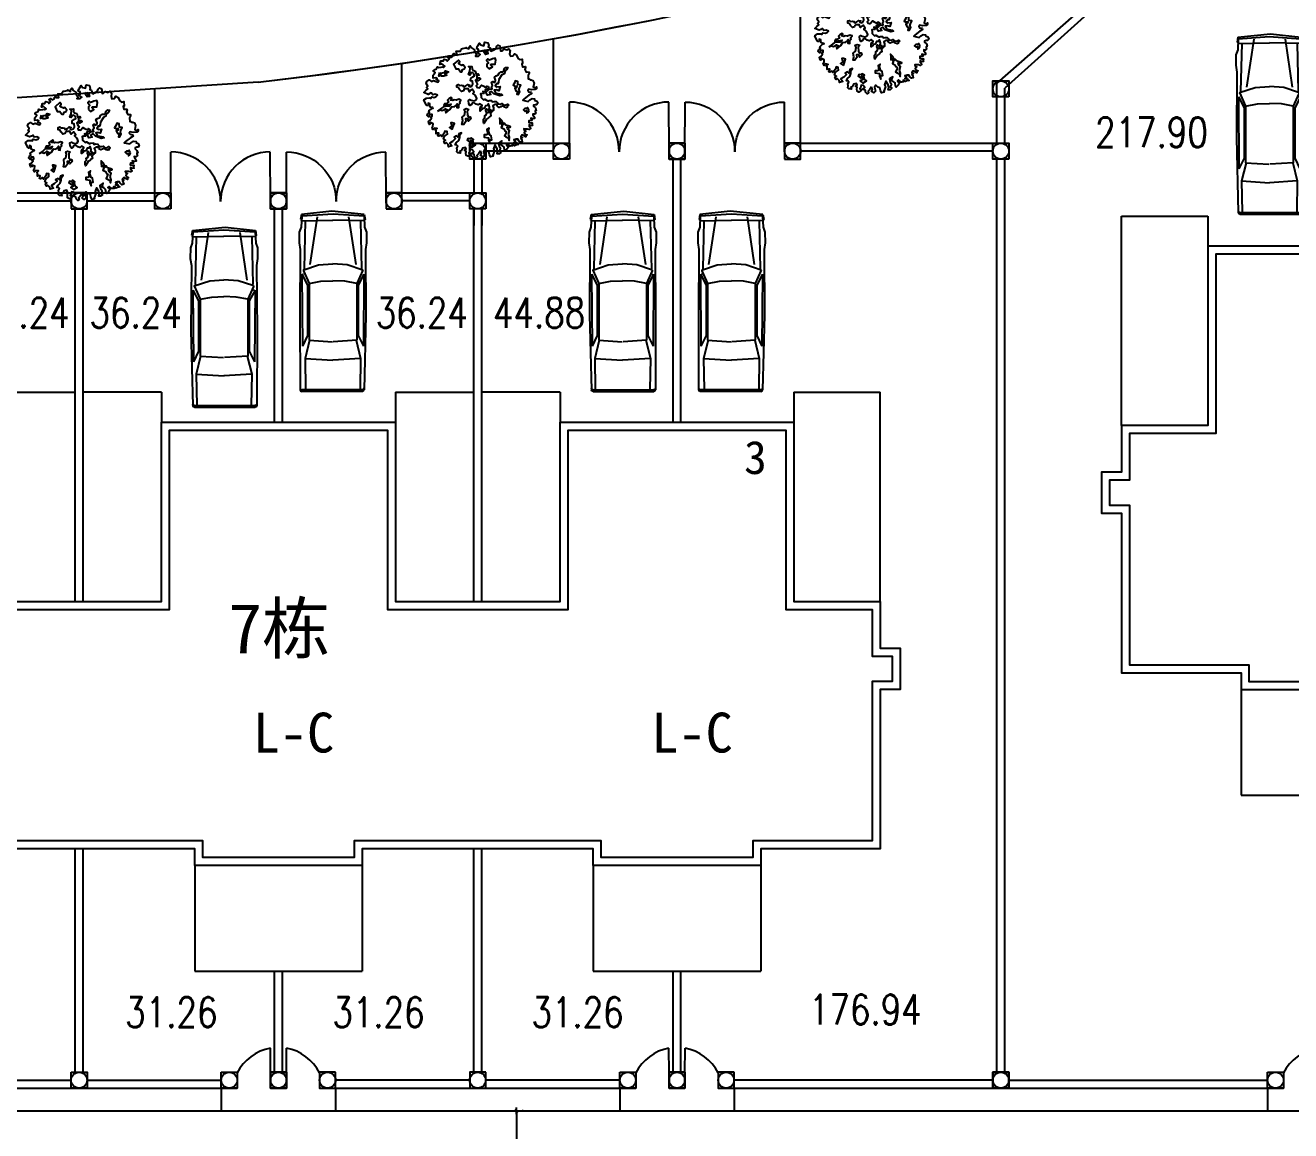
# Model space of a CAD drawing. Extents: x 1035948 to 1665131, y -158296 to 142149.
# Drawn here: x 1385307 to 1431022, y -60034 to -20117 of the extents above; entities that cross this region are included whole.
import ezdxf
from ezdxf.enums import TextEntityAlignment as Align

# ---------------------------------------------------------------- set-up
doc = ezdxf.new("R2010")
doc.units = 0
doc.header["$LTSCALE"] = 200
doc.header["$MEASUREMENT"] = 0
doc.linetypes.add('ACAD_ISO04W100', pattern=[30.5, 24, -3, 0.5, -3])
doc.layers.get('0').update_dxf_attribs({"linetype": 'CONTINUOUS'})
doc.layers.get('DEFPOINTS').update_dxf_attribs({"linetype": 'CONTINUOUS'})
for name, color, linetype in [('CH1', 7, 'CONTINUOUS'), ('DL', 21, 'CONTINUOUS'), ('LH', 62, 'CONTINUOUS'), ('LMLK', 123, 'CONTINUOUS'), ('WINDOW', 2, 'CONTINUOUS'), ('WLL1', 7, 'CONTINUOUS'), ('ZXX', 6, 'ACAD_ISO04W100'), ('合欢', 7, 'CONTINUOUS'), ('院子', 140, 'CONTINUOUS')]:
    doc.layers.add(name, color=color, linetype=linetype)
doc.styles.add('DIM', font='txt')
doc.styles.add('DIM_FONT', font='SIMPLEX.shx', dxfattribs={"width": 0.8})
doc.styles.add('H1', font='SimSun.ttf')
doc.dimstyles.new('DIMN80', dxfattribs={"dimscale": 0.8, "dimtxt": 300, "dimasz": 1, "dimexe": 250, "dimexo": 300, "dimgap": 150, "dimtad": 1, "dimdec": 0, "dimzin": 0, "dimdsep": 46, "dimtxsty": 'DIM_FONT', "dimblk": '_DIMX', "dimcen": 0.09, "dimclrt": 7, "dimadec": 0, "dimazin": 0, "dimtfac": 1, "dimtdec": 0, "dimtix": 1, "dimtmove": 2, "dimatfit": 3, "dimldrblk": '_DIMX', "dimfxl": 0, "dimtolj": 1, "dimtzin": 0, "dimarcsym": 0})

# ---------------------------------------------------------------- blocks, each defined once
blk = doc.blocks.new('ZW04')
at = {"layer": '合欢', "color": 3, "linetype": 'ByBlock', "elevation": 4620}
for points in [[(-149, -2071), (-241, -2195), (-299, -2255), (-275, -2313), (-333, -2364), (-399, -2296), (-409, -2221), (-508, -2170), (-433, -2102), (-501, -2020), (-583, -1996), (-627, -2170), (-627, -2129), (-566, -2212), (-675, -2287), (-751, -2255), (-760, -2163), (-751, -2088), (-811, -2044), (-751, -2003), (-794, -1935), (-901, -1962), (-952, -2071), (-1020, -2095), (-986, -2163), (-1085, -2153), (-1129, -2112), (-1112, -2027), (-1129, -1952), (-1085, -1870), (-1129, -1828), (-1194, -1819), (-1146, -1727), (-1054, -1644), (-1010, -1518), (-1003, -1409), (-935, -1317), (-1044, -1358), (-1078, -1501), (-1146, -1450), (-1245, -1501), (-1187, -1559), (-1304, -1676), (-1420, -1744), (-1338, -1853), (-1471, -1894), (-1488, -1811), (-1573, -1727), (-1621, -1768), (-1665, -1676), (-1604, -1627), (-1689, -1576), (-1638, -1460), (-1522, -1375), (-1529, -1266), (-1621, -1249), (-1648, -1341), (-1748, -1477), (-1798, -1416), (-1874, -1467), (-1915, -1450), (-1881, -1341), (-1932, -1334), (-1990, -1358), (-1990, -1300), (-1990, -1232), (-2024, -1200), (-1949, -1142), (-2058, -1125), (-2116, -1183), (-2157, -1091), (-2116, -1057), (-2107, -948), (-2225, -897), (-2216, -958), (-2276, -973), (-2308, -849), (-2250, -815), (-2174, -723), (-2225, -682), (-2150, -638), (-2157, -572), (-2259, -572), (-2301, -665), (-2352, -614), (-2342, -539), (-2267, -488), (-2291, -412), (-2216, -354), (-2140, -262), (-2124, -313), (-2250, -245), (-2250, -129), (-2318, -95), (-2301, -153), (-2359, -194), (-2393, -170), (-2492, 39), (-2383, 114), (-2267, 123), (-2216, 97), (-2167, 165), (-2065, 140), (-1983, 172), (-1932, 233), (-2024, 274), (-2124, 250), (-2191, 332), (-2242, 298), (-2318, 264), (-2492, 342), (-2410, 424), (-2335, 492), (-2383, 550), (-2335, 608), (-2400, 708), (-2376, 793), (-2276, 861), (-2184, 793), (-2092, 834), (-1990, 793), (-1915, 768), (-1874, 817), (-1990, 875), (-1939, 926), (-2000, 953), (-2107, 936), (-2107, 1052), (-2024, 1168), (-2107, 1236), (-2031, 1287), (-1966, 1319), (-1932, 1404), (-1881, 1379), (-1772, 1394), (-1714, 1404), (-1689, 1379), (-1631, 1428), (-1757, 1530), (-1832, 1496), (-1789, 1646), (-1689, 1646), (-1648, 1721), (-1556, 1697), (-1529, 1639), (-1454, 1714), (-1512, 1796), (-1512, 1806), (-1447, 1855), (-1389, 1789), (-1287, 1855), (-1296, 1906), (-1245, 1947), (-1221, 1898), (-1112, 1889), (-1153, 2049), (-1071, 2049), (-986, 2049), (-969, 2097), (-935, 2148), (-894, 2158), (-760, 2182), (-743, 2206), (-726, 2189), (-634, 2141), (-610, 2233), (-576, 2274), (-525, 2182), (-399, 2097), (-399, 2015), (-307, 1906), (-367, 1847), (-231, 1847), (-166, 1906), (-282, 1990), (-231, 2022), (-231, 2124), (-307, 2158), (-292, 2240), (-258, 2274), (-190, 2383), (-139, 2308), (-16, 2274), (18, 2417), (152, 2391), (186, 2281), (169, 2223), (244, 2189), (261, 2066), (319, 2049), (370, 2083), (487, 2158), (513, 2240), (571, 2291), (639, 2264), (664, 2189), (671, 2056), (739, 2066), (814, 2141), (930, 2097), (1015, 2148), (1066, 2073), (1049, 1930), (1081, 1838), (1183, 1855), (1248, 1940), (1333, 1889), (1391, 1763), (1483, 1704), (1568, 1721), (1585, 1537), (1551, 1530), (1576, 1404), (1627, 1404), (1692, 1411), (1709, 1387), (1709, 1379), (1678, 1287), (1736, 1185), (1767, 1195), (1852, 1185), (1852, 1135), (1811, 1052), (1818, 902), (1845, 902), (1903, 861), (1944, 868), (2012, 844), (2061, 734), (2020, 574), (2112, 533), (2163, 574), (2163, 499), (2104, 465), (1952, 448), (1835, 475), (1794, 424), (1828, 373), (1944, 356), (1952, 291), (1845, 233), (1644, 80), (1593, 22), (1818, -27), (1886, 39), (1978, 89), (2078, 80), (2071, 31)], [(2071, 31), (2170, -10), (2211, -95), (2163, -163), (2104, -163), (2037, -180), (2037, -221), (2112, -296), (2146, -395), (2104, -412), (2104, -454), (2136, -505), (2071, -555), (2003, -546), (2012, -580), (2071, -672), (2078, -730), (2003, -747), (1920, -723), (1969, -815), (1845, -822), (1835, -890), (1920, -907), (1986, -907), (1978, -999), (1995, -1023), (1920, -1040), (1852, -999), (1852, -1065), (1920, -1133), (1852, -1183), (1784, -1167), (1719, -1167), (1634, -1157), (1651, -1217), (1719, -1249), (1651, -1310), (1709, -1385), (1767, -1409), (1719, -1433), (1719, -1491), (1644, -1450), (1568, -1409), (1508, -1484), (1576, -1518), (1517, -1542), (1551, -1618), (1568, -1693), (1493, -1710), (1425, -1651), (1391, -1584), (1316, -1584), (1224, -1618), (1292, -1651), (1224, -1719), (1326, -1719), (1350, -1785), (1401, -1802), (1309, -1828), (1248, -1853), (1200, -1802), (1149, -1795), (1173, -1860), (1091, -1870), (1040, -1870), (1006, -1819), (964, -1778), (913, -1819), (964, -1870), (998, -1921), (940, -2003), (865, -2078), (838, -2044), (821, -1911), (746, -1843), (671, -1795), (722, -1651), (588, -1744), (613, -1870), (671, -1962), (622, -2071), (688, -2129), (613, -2187), (537, -2187), (554, -2088), (537, -1986), (438, -1836), (387, -1986), (421, -2071), (353, -2246), (363, -2287), (261, -2313), (212, -2221), (195, -2112), (103, -2078), (18, -2003), (-33, -2088), (11, -2246), (-64, -2313), (-149, -2262), (-108, -2180), (-149, -2071)]]:
    blk.add_lwpolyline(points, dxfattribs=at)
at = {"layer": '合欢', "color": 6, "linetype": 'ByBlock', "elevation": 4620}
for points in [[(28, 2107), (94, 1990), (129, 2031), (153, 1939), (53, 1914), (-31, 2031)], [(-813, 1314), (-785, 1370), (-869, 1482), (-925, 1454), (-1037, 1509), (-1066, 1538), (-1009, 1622), (-1066, 1679), (-1263, 1509), (-1179, 1314), (-1066, 1314), (-982, 1201), (-925, 1201), (-898, 1286)], [(114, 1398), (199, 1314), (339, 1398), (255, 1482), (283, 1509), (452, 1509), (479, 1679), (452, 1763), (339, 1735), (283, 1706), (199, 1679), (142, 1735), (87, 1679), (171, 1567), (114, 1509)], [(-1831, 1161), (-1773, 1111), (-1723, 1152), (-1639, 1161), (-1597, 1236), (-1479, 1202), (-1563, 1135), (-1630, 1094), (-1546, 1051), (-1673, 1010), (-1764, 1010), (-1798, 1077), (-1874, 1018)], [(1434, 441), (1451, 532), (1510, 649), (1393, 666), (1384, 800), (1283, 826), (1259, 750), (1192, 642), (1250, 608), (1343, 616), (1335, 541), (1259, 515), (1309, 416), (1376, 381), (1350, 273), (1410, 265), (1469, 374)], [(-1924, -422), (-1814, -371), (-1731, -405), (-1647, -364), (-1606, -330), (-1513, -379), (-1606, -431), (-1589, -498), (-1513, -446), (-1421, -364), (-1338, -230), (-1237, -245), (-1187, -204), (-1120, -120), (-1128, -271), (-1053, -280), (-1044, -154), (-994, -103), (-1019, -53), (-960, 31), (-1044, 64), (-1144, 22), (-1245, 39), (-1295, 14), (-1396, 31), (-1338, 89), (-1362, 139), (-1446, 89), (-1522, 22), (-1479, -62), (-1572, -120), (-1639, -120), (-1664, -187), (-1513, -170), (-1371, -137), (-1446, -230), (-1546, -221), (-1689, -245), (-1764, -304)], [(-642, -355), (-701, -431), (-692, -597), (-617, -699), (-584, -664), (-558, -748), (-651, -840), (-684, -740), (-768, -748), (-759, -857), (-843, -974), (-919, -974), (-885, -832), (-910, -673), (-818, -597), (-793, -446), (-826, -355), (-751, -321)], [(1853, -397), (1786, -280), (1745, -321), (1678, -321), (1627, -371), (1694, -438), (1745, -405), (1761, -513), (1803, -489)], [(-1318, -1187), (-1290, -1102), (-1234, -933), (-1318, -906), (-1375, -906), (-1347, -991), (-1347, -1046), (-1431, -1102)], [(1008, -1375), (1049, -1226), (965, -1159), (941, -1083), (1000, -1116), (1091, -1075), (1032, -1049), (898, -1008), (823, -924), (814, -982), (732, -815), (630, -723), (639, -824), (648, -958), (689, -915), (740, -1033), (706, -1107), (814, -1159), (857, -1241), (907, -1267), (890, -1351), (840, -1451), (898, -1485), (991, -1535), (1024, -1636), (1049, -1502)], [(-441, -1753), (-467, -1660), (-517, -1627), (-450, -1593), (-534, -1526), (-575, -1576), (-660, -1561), (-701, -1627), (-593, -1712), (-575, -1645), (-500, -1770), (-617, -1828), (-508, -1912), (-357, -1820)], [(226, -1608), (310, -1608), (283, -1440), (226, -1411), (171, -1243), (199, -1130), (114, -1187), (142, -1383), (87, -1411), (2, -1411), (2, -1495), (171, -1524), (171, -1637), (226, -1749)]]:
    blk.add_lwpolyline(points, close=True, dxfattribs=at)
at = {"layer": '合欢', "color": 3, "linetype": 'ByBlock', "elevation": 4620}
blk.add_lwpolyline([(-131, 206), (-131, 131), (-31, 39), (28, 64), (94, 22), (170, -20), (211, 5), (304, 14), (345, -45), (412, -28), (496, -36), (546, -87), (563, -129), (656, -137), (732, -112), (807, -187), (898, -170), (957, -137), (1000, -170), (991, -196), (941, -237), (965, -263), (907, -288), (840, -263), (747, -213), (689, -245), (622, -271), (539, -221), (522, -154), (447, -154), (354, -213), (388, -297), (388, -405), (345, -397), (313, -455), (254, -530), (278, -623), (220, -656), (179, -706), (94, -757), (-14, -932), (-31, -874), (-31, -757), (28, -690), (19, -614), (77, -580), (112, -513), (70, -405), (86, -330), (129, -379), (187, -431), (153, -463), (196, -481), (278, -379), (204, -355), (220, -254), (179, -129), (129, -196), (53, -204), (3, -312), (-89, -321), (-106, -364), (-173, -422), (-173, -312), (-139, -237), (-115, -263), (-81, -179), (-173, -120), (-249, -170), (-333, -146), (-416, -79), (-500, -103), (-526, -154), (-593, -196), (-642, -120), (-651, 14), (-593, 47), (-541, 22), (-424, -3), (-357, 22), (-307, 89), (-357, 215), (-392, 247), (-467, 307), (-416, 357), (-500, 474), (-550, 433), (-608, 374), (-660, 508), (-726, 491), (-809, 491), (-843, 457), (-860, 407), (-943, 381), (-1019, 465), (-1077, 550), (-1137, 558), (-1137, 649), (-1070, 675), (-1027, 634), (-943, 642), (-876, 625), (-869, 591), (-818, 575), (-759, 616), (-684, 675), (-601, 649), (-642, 599), (-593, 575), (-517, 599), (-467, 683), (-483, 809), (-567, 817), (-558, 926), (-467, 993), (-407, 1027), (-424, 1111), (-491, 1169), (-550, 1152), (-601, 1060), (-651, 1085), (-601, 1219), (-584, 1345), (-651, 1411), (-508, 1420), (-500, 1319), (-459, 1260), (-374, 1228), (-325, 1060), (-249, 1111), (-215, 1051), (-299, 1035), (-299, 943), (-215, 943), (-148, 901), (-258, 826), (-307, 901), (-366, 850), (-340, 776), (-273, 666), (-333, 616), (-307, 558), (-258, 550), (-215, 541), (-115, 649), (-48, 616), (86, 550), (103, 608), (161, 591), (196, 541), (112, 483), (36, 448), (86, 398), (153, 424), (220, 483), (330, 491), (295, 575), (345, 634), (304, 768), (354, 792), (421, 750), (455, 776), (472, 850), (421, 977), (488, 1027), (581, 1068), (613, 1144), (697, 1202), (773, 1202), (814, 1245), (840, 1327), (898, 1379), (974, 1370), (924, 1278), (848, 1202), (831, 1118), (732, 1068), (606, 876), (589, 768), (555, 701), (522, 716), (455, 616), (514, 575), (656, 591), (598, 416), (488, 448), (412, 433), (479, 314), (715, 273), (756, 232), (639, 198), (397, 290), (304, 390), (211, 340), (271, 256), (129, 232), (70, 349), (-57, 390), (-14, 299), (-98, 290), (-148, 282)], close=True, dxfattribs=at)
blk = doc.blocks.new('M_F31')
for p, q in [((17, 943), (-81, -40)), ((62, 933), (0, 0)), ((17, 943), (167, 969)), ((62, 933), (397, 951)), ((167, 969), (187, 944)), ((209, 942), (187, -4)), ((205, 831), (1645, 862)), ((397, 951), (544, 1005)), ((544, 1005), (863, 1010)), ((863, 1010), (1071, 978)), ((1071, 978), (3045, 992)), ((1685, 895), (1534, 426)), ((1685, 895), (2090, 713)), ((1813, 931), (2142, 758)), ((1813, 931), (3975, 914)), ((3045, 992), (5289, 933)), ((3656, 758), (3975, 914)), ((3800, 698), (4344, 832)), ((4344, 832), (4396, -6)), ((4344, 832), (5286, 817)), ((5291, 884), (5291, -942)), ((5338, 883), (5338, -942)), ((80, 469), (1520, 684)), ((1534, 426), (1501, -3)), ((2090, 713), (2023, 359)), ((2090, 713), (3799, 713)), ((2142, 758), (3656, 758)), ((3799, 713), (3842, 9)), ((0, 0), (62, -942)), ((2023, 359), (2010, -4)), ((-81, -40), (17, -952)), ((209, -951), (187, -5)), ((1534, -434), (1501, -5)), ((2023, -368), (2010, -5)), ((2090, -722), (2023, -368)), ((3799, -722), (3842, -18)), ((4344, -841), (4396, -3)), ((80, -478), (1520, -693)), ((1676, -877), (1534, -434)), ((1710, -892), (2090, -722)), ((2090, -722), (3799, -722)), ((3800, -707), (4344, -841)), ((17, -952), (167, -978)), ((62, -942), (397, -960)), ((167, -978), (187, -953)), ((205, -840), (1645, -871)), ((397, -960), (544, -1014)), ((544, -1014), (863, -1018)), ((863, -1018), (1071, -987)), ((1071, -987), (3045, -1000)), ((1813, -940), (2142, -767)), ((1813, -940), (3975, -923)), ((2142, -767), (3656, -767)), ((3045, -1000), (5288, -992)), ((3656, -767), (3975, -923)), ((4344, -841), (5286, -826))]:
    blk.add_line(p, q)
for centre, radius, start, end in [((1700, 861), 25, 65.7961, 162.2571), ((5241, 884), 50, 0, 88.5082), ((5288, 883), 50, 0, 88.5082), ((200, -4), 12.5, 178.7004, 181.2996), ((1514, -4), 12.5, 175.5855, 184.4145), ((2022, -4), 12.5, 177.991, 182.009), ((1700, -870), 25, 197.7429, 294.2039), ((1828, -904), 12.5, 116.9382, 269.53), ((5241, -942), 50, 270.2142, 0), ((5288, -942), 50, 270.2142, 360)]:
    blk.add_arc(centre, radius, start, end)
at = {"linetype": 'Continuous', "style": 'DIM', "flags": 9}
for tag in ['XSIZE', 'YSIZE']:
    blk.add_attdef(tag, (0, 0), '', height=0.5, dxfattribs=at)
blk = doc.blocks.new('M_A3PTU')
for p, q in [((-0.5, 0), (-0.499, -0.498)), ((0.5, 0), (0.499, -0.498))]:
    blk.add_line(p, q)
for centre, start, end in [((-0.498, -0.001), 269.885, 0.0763), ((0.498, -0.001), 179.9237, 270.115)]:
    blk.add_arc(centre, 0.498, start, end)
blk = doc.blocks.new('_DIMX')
blk.add_line((-150, 0), (150, 0))
at = {"const_width": 50}
blk.add_lwpolyline([(-70, -70), (70, 70)], dxfattribs=at)
blk = doc.blocks.new('*D545')
at = {"layer": 'DEFPOINTS', "color": 0}
for p in [(1403053, -59314), (1403053, -62194), (1403053, -62194)]:
    blk.add_point(p, dxfattribs=at)
at = {"layer": 'WLL1', "color": 0, "lineweight": -2}
for p, q in [((1403053, -59315), (1403053, -62193)), ((1403293, -59314), (1403253, -59314)), ((1402813, -62194), (1402853, -62194))]:
    blk.add_line(p, q, dxfattribs=at)
at = {"layer": 'WLL1', "color": 0, "lineweight": -2, "xscale": 0.8, "yscale": 0.8, "zscale": 0.8}
for p, rotation in [((1403053, -59314), 90), ((1403053, -62194), 270)]:
    blk.add_blockref('_DIMX', p, dxfattribs=dict(at, rotation=rotation))
at = {"layer": 'WLL1', "color": 7, "insert": (1402813, -60754), "char_height": 240, "attachment_point": 5, "rotation": 90, "style": 'DIM_FONT'}
blk.add_mtext('\\A1;2880', dxfattribs=at)

msp = doc.modelspace()

# ---------------------------------------------------------------- linework, layer by layer
at = {"layer": 'CH1'}
for p, q in [((1424906.90889, -27009.89817, -27056.10778), (1428026.90889, -27009.89817, -27056.10778)), ((1424906.90889, -34569.89817, -27056.10778), (1424906.90889, -27009.89817, -27056.10778)), ((1428026.90889, -27009.89817, -27056.10778), (1428026.90889, -28089.89817, -27056.10778)), ((1384274.90889, -33369.89817, -27056.10778), (1387106.90889, -33369.89817)), ((1390226.90889, -33369.89817, -27056.10778), (1387394.90889, -33369.89817)), ((1390226.90889, -33369.89817, -27056.10778), (1390226.90889, -34449.89817, -27056.10778)), ((1398674.90889, -33369.89817, -27056.10778), (1398674.90889, -34449.89817, -27056.10778)), ((1398674.90889, -33369.89817, -27056.10778), (1401506.90889, -33369.89817)), ((1404626.90889, -33369.89817, -27056.10778), (1401794.90889, -33369.89817)), ((1404626.90889, -33369.89817, -27056.10778), (1404626.90889, -34449.89817, -27056.10778)), ((1413074.90889, -33369.89817, -27056.10778), (1416194.90889, -33369.89817, -27056.10778)), ((1413074.90889, -33369.89817, -27056.10778), (1413074.90889, -34449.89817, -27056.10778)), ((1416194.90889, -40929.89817, -27056.10778), (1416194.90889, -33369.89817, -27056.10778)), ((1429226.90889, -44097.89817, -27056.10778), (1429226.90889, -47913.89817, -27056.10778)), ((1429226.90889, -47913.89817, -27056.10778), (1435274.90889, -47913.89817, -27056.10778)), ((1391426.90889, -50457.89817, -27056.10778), (1391426.90889, -54273.89817, -27056.10778)), ((1397474.90889, -50457.89817, -27056.10778), (1397474.90889, -54273.89817, -27056.10778)), ((1405826.90889, -50457.89817, -27056.10778), (1405826.90889, -54273.89817, -27056.10778)), ((1411874.90889, -50457.89817, -27056.10778), (1411874.90889, -54273.89817, -27056.10778)), ((1391426.90889, -54273.89817, -27056.10778), (1397474.90889, -54273.89817, -27056.10778)), ((1405826.90889, -54273.89817, -27056.10778), (1411874.90889, -54273.89817, -27056.10778))]:
    msp.add_line(p, q, dxfattribs=at)
at = {"layer": 'DL'}
for p, q in [((1413314.05602, -24369.89817), (1413314.05602, -18769.67493)), ((1404387.76176, -24369.89817), (1404387.76176, -20596.04695)), ((1398914.05602, -26169.89817), (1398914.05602, -21483.27413)), ((1393724.35072, -22164.10427), (1379252.24789, -23104.98279)), ((1389987.76176, -26169.89817), (1389987.76176, -22409.02699)), ((1392386.78261, -58497.89817), (1392386.78261, -59313.89817)), ((1396515.03518, -58497.89817), (1396515.03518, -59313.89817)), ((1406786.78261, -58497.89817), (1406786.78261, -59313.89817)), ((1410915.03518, -58497.89817), (1410915.03518, -59313.89817)), ((1430186.78261, -58497.89817), (1430186.78261, -59313.89817)), ((1376786.78261, -59313.89817), (1396515.03518, -59313.89817)), ((1396515.03518, -59313.89817), (1410915.03518, -59313.89817)), ((1410915.03518, -59313.89817), (1434315.03517, -59313.89817))]:
    msp.add_line(p, q, dxfattribs=at)
for centre, radius, start, end in [((1372953.78884, 155444.30437), 178828.58825, 276.7970701304, 291.142401329), ((1373143.71394, 154834.11846), 178190.72215, 276.6323383382, 290.799056807)]:
    msp.add_arc(centre, radius, start, end, dxfattribs=at)
at = {"layer": 'LH'}
for points in [[(1420838.90889, -22701.74767), (1420262.90889, -22701.74767), (1420262.90889, -22125.74767), (1420838.90889, -22125.74767)], [(1401938.90889, -24945.89817), (1401362.90889, -24945.89817), (1401362.90889, -24369.89817), (1401938.90889, -24369.89817)], [(1404963.76176, -24945.89817), (1404387.76176, -24945.89817), (1404387.76176, -24369.89817), (1404963.76176, -24369.89817)], [(1409138.90889, -24945.89817), (1408562.90889, -24945.89817), (1408562.90889, -24369.89817), (1409138.90889, -24369.89817)], [(1409138.90889, -24945.89817), (1408562.90889, -24945.89817), (1408562.90889, -24369.89817), (1409138.90889, -24369.89817)], [(1408562.90889, -24945.89817), (1409138.90889, -24945.89817), (1409138.90889, -24369.89817), (1408562.90889, -24369.89817)], [(1408562.90889, -24945.89817), (1409138.90889, -24945.89817), (1409138.90889, -24369.89817), (1408562.90889, -24369.89817)], [(1412738.05602, -24945.89817), (1413314.05602, -24945.89817), (1413314.05602, -24369.89817), (1412738.05602, -24369.89817)], [(1420838.90889, -24945.89817), (1420262.90889, -24945.89817), (1420262.90889, -24369.89817), (1420838.90889, -24369.89817)], [(1386962.90889, -26745.89817), (1387538.90889, -26745.89817), (1387538.90889, -26169.89817), (1386962.90889, -26169.89817)], [(1386962.90889, -26745.89817), (1387538.90889, -26745.89817), (1387538.90889, -26169.89817), (1386962.90889, -26169.89817)], [(1390563.76176, -26745.89817), (1389987.76176, -26745.89817), (1389987.76176, -26169.89817), (1390563.76176, -26169.89817)], [(1394738.90889, -26745.89817), (1394162.90889, -26745.89817), (1394162.90889, -26169.89817), (1394738.90889, -26169.89817)], [(1394738.90889, -26745.89817), (1394162.90889, -26745.89817), (1394162.90889, -26169.89817), (1394738.90889, -26169.89817)], [(1394162.90889, -26745.89817), (1394738.90889, -26745.89817), (1394738.90889, -26169.89817), (1394162.90889, -26169.89817)], [(1394162.90889, -26745.89817), (1394738.90889, -26745.89817), (1394738.90889, -26169.89817), (1394162.90889, -26169.89817)], [(1398338.05602, -26745.89817), (1398914.05602, -26745.89817), (1398914.05602, -26169.89817), (1398338.05602, -26169.89817)], [(1401938.90889, -26745.89817), (1401362.90889, -26745.89817), (1401362.90889, -26169.89817), (1401938.90889, -26169.89817)], [(1386962.90889, -57921.89817), (1387538.90889, -57921.89817), (1387538.90889, -58497.89817), (1386962.90889, -58497.89817)], [(1392386.78261, -57921.89817), (1392962.78261, -57921.89817), (1392962.78261, -58497.89817), (1392386.78261, -58497.89817)], [(1394162.90889, -57921.89817), (1394738.90889, -57921.89817), (1394738.90889, -58497.89817), (1394162.90889, -58497.89817)], [(1394738.90889, -57921.89817), (1394162.90889, -57921.89817), (1394162.90889, -58497.89817), (1394738.90889, -58497.89817)], [(1394738.90889, -57921.89817), (1394162.90889, -57921.89817), (1394162.90889, -58497.89817), (1394738.90889, -58497.89817)], [(1394162.90889, -57921.89817), (1394738.90889, -57921.89817), (1394738.90889, -58497.89817), (1394162.90889, -58497.89817)], [(1394738.90889, -57921.89817), (1394162.90889, -57921.89817), (1394162.90889, -58497.89817), (1394738.90889, -58497.89817)], [(1394162.90889, -57921.89817), (1394738.90889, -57921.89817), (1394738.90889, -58497.89817), (1394162.90889, -58497.89817)], [(1394162.90889, -57921.89817), (1394738.90889, -57921.89817), (1394738.90889, -58497.89817), (1394162.90889, -58497.89817)], [(1394738.90889, -57921.89817), (1394162.90889, -57921.89817), (1394162.90889, -58497.89817), (1394738.90889, -58497.89817)], [(1396515.03518, -57921.89817), (1395939.03518, -57921.89817), (1395939.03518, -58497.89817), (1396515.03518, -58497.89817)], [(1401938.90889, -57921.89817), (1401362.90889, -57921.89817), (1401362.90889, -58497.89817), (1401938.90889, -58497.89817)], [(1406786.78261, -57921.89817), (1407362.78261, -57921.89817), (1407362.78261, -58497.89817), (1406786.78261, -58497.89817)], [(1409138.90889, -57921.89817), (1408562.90889, -57921.89817), (1408562.90889, -58497.89817), (1409138.90889, -58497.89817)], [(1408562.90889, -57921.89817), (1409138.90889, -57921.89817), (1409138.90889, -58497.89817), (1408562.90889, -58497.89817)], [(1408562.90889, -57921.89817), (1409138.90889, -57921.89817), (1409138.90889, -58497.89817), (1408562.90889, -58497.89817)], [(1409138.90889, -57921.89817), (1408562.90889, -57921.89817), (1408562.90889, -58497.89817), (1409138.90889, -58497.89817)], [(1408562.90889, -57921.89817), (1409138.90889, -57921.89817), (1409138.90889, -58497.89817), (1408562.90889, -58497.89817)], [(1409138.90889, -57921.89817), (1408562.90889, -57921.89817), (1408562.90889, -58497.89817), (1409138.90889, -58497.89817)], [(1409138.90889, -57921.89817), (1408562.90889, -57921.89817), (1408562.90889, -58497.89817), (1409138.90889, -58497.89817)], [(1408562.90889, -57921.89817), (1409138.90889, -57921.89817), (1409138.90889, -58497.89817), (1408562.90889, -58497.89817)], [(1410915.03518, -57921.89817), (1410339.03518, -57921.89817), (1410339.03518, -58497.89817), (1410915.03518, -58497.89817)], [(1420262.90889, -57921.89817), (1420838.90889, -57921.89817), (1420838.90889, -58497.89817), (1420262.90889, -58497.89817)], [(1420838.90889, -57921.89817), (1420262.90889, -57921.89817), (1420262.90889, -58497.89817), (1420838.90889, -58497.89817)], [(1430186.78261, -57921.89817), (1430762.78261, -57921.89817), (1430762.78261, -58497.89817), (1430186.78261, -58497.89817)]]:
    msp.add_lwpolyline(points, close=True, dxfattribs=at)
for centre in [(1420550.90889, -22413.74767), (1401650.90889, -24657.89817), (1404675.76176, -24657.89817), (1408850.90889, -24657.89817), (1408850.90889, -24657.89817), (1408850.90889, -24657.89817), (1408850.90889, -24657.89817), (1413026.05602, -24657.89817), (1420550.90889, -24657.89817), (1387250.90889, -26457.89817), (1387250.90889, -26457.89817), (1390275.76176, -26457.89817), (1394450.90889, -26457.89817), (1394450.90889, -26457.89817), (1394450.90889, -26457.89817), (1394450.90889, -26457.89817), (1398626.05602, -26457.89817), (1401650.90889, -26457.89817), (1387250.90889, -58209.89817), (1392674.78261, -58209.89817), (1394450.90889, -58209.89817), (1394450.90889, -58209.89817), (1394450.90889, -58209.89817), (1394450.90889, -58209.89817), (1394450.90889, -58209.89817), (1394450.90889, -58209.89817), (1394450.90889, -58209.89817), (1394450.90889, -58209.89817), (1396227.03518, -58209.89817), (1401650.90889, -58209.89817), (1407074.78261, -58209.89817), (1408850.90889, -58209.89817), (1408850.90889, -58209.89817), (1408850.90889, -58209.89817), (1408850.90889, -58209.89817), (1408850.90889, -58209.89817), (1408850.90889, -58209.89817), (1408850.90889, -58209.89817), (1408850.90889, -58209.89817), (1410627.03518, -58209.89817), (1420550.90889, -58209.89817), (1420550.90889, -58209.89817), (1430474.78261, -58209.89817)]:
    msp.add_circle(centre, 288, dxfattribs=at)
at = {"layer": 'LMLK', "elevation": -27056.10778}
for points in [[(1436474.90889, -28089.89817), (1428026.90889, -28089.89817), (1428026.90889, -34569.89817), (1424906.90889, -34569.89817), (1424906.90889, -36249.89817), (1424186.90889, -36249.89817), (1424186.90889, -37737.89817), (1424906.90889, -37737.89817), (1424906.90889, -43497.89817), (1429226.90889, -43497.89817), (1429226.90889, -44097.89817), (1435274.90889, -44097.89817)], [(1436186.90889, -28377.89817), (1428314.90889, -28377.89817), (1428314.90889, -34857.89817), (1425194.90889, -34857.89817), (1425194.90889, -36537.89817), (1424474.90889, -36537.89817), (1424474.90889, -37449.89817), (1425194.90889, -37449.89817), (1425194.90889, -43209.89817), (1429514.90889, -43209.89817), (1429514.90889, -43809.89817), (1434986.90889, -43809.89817)], [(1383986.90889, -41217.89817), (1390514.90889, -41217.89817), (1390514.90889, -34737.89817), (1394450.90889, -34737.89817), (1398386.90889, -34737.89817), (1398386.90889, -41217.89817), (1404914.90889, -41217.89817), (1404914.90889, -34737.89817), (1412786.90889, -34737.89817), (1412786.90889, -41217.89817), (1415906.90889, -41217.89817), (1415906.90889, -42897.89817), (1416626.90889, -42897.89817), (1416626.90889, -43809.89817), (1415906.90889, -43809.89817), (1415906.90889, -49569.89817), (1411586.90889, -49569.89817), (1411586.90889, -50169.89817), (1406114.90889, -50169.89817), (1406114.90889, -49569.89817), (1397186.90889, -49569.89817), (1397186.90889, -50169.89817), (1391714.90889, -50169.89817), (1391714.90889, -49569.89817), (1382786.90889, -49569.89817)], [(1394450.90889, -34449.89817), (1398674.90889, -34449.89817), (1398674.90889, -40929.89817), (1404626.90889, -40929.89817), (1404626.90889, -34449.89817), (1413074.90889, -34449.89817), (1413074.90889, -40929.89817), (1416194.90889, -40929.89817), (1416194.90889, -42609.89817), (1416914.90889, -42609.89817), (1416914.90889, -44097.89817), (1416194.90889, -44097.89817), (1416194.90889, -49857.89817), (1411874.90889, -49857.89817), (1411874.90889, -50457.89817), (1405826.90889, -50457.89817), (1405826.90889, -49857.89817), (1397474.90889, -49857.89817), (1397474.90889, -50457.89817), (1394450.90889, -50457.89817), (1391426.90889, -50457.89817), (1391426.90889, -49857.89817), (1383074.90889, -49857.89817)], [(1384274.90889, -40929.89817), (1390226.90889, -40929.89817), (1390226.90889, -34449.89817), (1394450.90889, -34449.89817)]]:
    msp.add_lwpolyline(points, dxfattribs=at)
at = {"layer": 'WINDOW'}
for p, q in [((1394161.64605, -57948.837, -0.05647), (1394158.9904, -57052.09777, -0.05647)), ((1394737.64605, -57948.837, -0.05647), (1394740.3017, -57052.09777, -0.05647)), ((1408561.64605, -57948.837, -0.05647), (1408558.9904, -57052.09777, -0.05647)), ((1409137.64605, -57948.837, -0.05647), (1409140.3017, -57052.09777, -0.05647))]:
    msp.add_line(p, q, dxfattribs=at)
for centre, start, end in [((1394479.1714, -58727.55244, -0.05647), 100.818837398, 152.83738997), ((1394420.1207, -58727.55244, -0.05647), 27.16261003, 79.181162602), ((1408879.1714, -58727.55244, -0.05647), 100.818837398, 152.83738997), ((1408820.1207, -58727.55244, -0.05647), 27.16261003, 79.181162602), ((1432279.1714, -58727.55244, -0.05647), 100.818837398, 152.83738997)]:
    msp.add_arc(centre, 1705.77379, start, end, dxfattribs=at)
at = {"layer": 'ZXX', "ltscale": 0.2}
msp.add_arc((1517680.85303, -120026.51086), 89238.63689, 130.2594920731, 186.7231762154, dxfattribs=at)
at = {"layer": '院子'}
for p, q in [((1424486.90889, -18609.89817), (1420406.90889, -22209.89817)), ((1424494.14519, -18962.05224), (1420694.90889, -22388.62617)), ((1420406.90889, -24369.89817), (1420406.90889, -22209.89817)), ((1420694.90889, -24369.89817), (1420694.90889, -22388.62617)), ((1401938.90889, -24369.89817), (1404963.76176, -24369.89817)), ((1404387.76176, -24657.89817), (1401938.90889, -24657.89817)), ((1412738.05602, -24369.89817), (1420262.90889, -24369.89817)), ((1420262.90889, -24657.89817), (1413314.05602, -24657.89817)), ((1401506.90889, -24945.89817), (1401506.90889, -26169.89817)), ((1401794.90889, -24945.89817), (1401794.90889, -26169.89817)), ((1408706.90889, -34449.89817), (1408706.90889, -24945.89817)), ((1408994.90889, -34449.89817), (1408994.90889, -24945.89817)), ((1420406.90889, -57921.89817), (1420406.90889, -24945.89817)), ((1420694.90889, -57921.89817), (1420694.90889, -24945.89817)), ((1383938.05602, -26169.89817), (1386962.90889, -26169.89817)), ((1384514.05602, -26457.89817), (1386962.90889, -26457.89817)), ((1387538.90889, -26169.89817), (1390563.76176, -26169.89817)), ((1387538.90889, -26457.89817), (1389987.76176, -26457.89817)), ((1398338.05602, -26169.89817), (1401362.90889, -26169.89817)), ((1401362.90889, -26457.89817), (1398914.05602, -26457.89817)), ((1387106.90889, -40929.89817), (1387106.90889, -26745.89817)), ((1387394.90889, -40929.89817), (1387394.90889, -26745.89817)), ((1394306.90889, -34449.89817), (1394306.90889, -26745.89817)), ((1394594.90889, -34449.89817), (1394594.90889, -26745.89817)), ((1401506.90889, -26745.89817), (1401506.90889, -27345.89817)), ((1401506.90889, -40929.89817), (1401506.90889, -26745.89817)), ((1401794.90889, -26745.89817), (1401794.90889, -27345.89817)), ((1401794.90889, -40929.89817), (1401794.90889, -26745.89817)), ((1387106.90889, -57921.89817), (1387106.90889, -49857.89817)), ((1387394.90889, -57921.89817), (1387394.90889, -49857.89817)), ((1401506.90889, -57921.89817), (1401506.90889, -49857.89817)), ((1401794.90889, -57921.89817), (1401794.90889, -49857.89817)), ((1394306.90889, -57921.89817), (1394306.90889, -54273.89817)), ((1394594.90889, -57921.89817), (1394594.90889, -54273.89817)), ((1408706.90889, -57921.89817), (1408706.90889, -54273.89817)), ((1408994.90889, -57921.89817), (1408994.90889, -54273.89817)), ((1381539.03517, -58497.89817), (1392962.78261, -58497.89817)), ((1382115.03517, -58209.89817), (1386962.90889, -58209.89817)), ((1387538.90889, -58209.89817), (1392386.78261, -58209.89817)), ((1395939.03518, -58497.89817), (1407362.78261, -58497.89817)), ((1401362.90889, -58209.89817), (1396515.03518, -58209.89817)), ((1406786.78261, -58209.89817), (1401938.90889, -58209.89817)), ((1409138.90889, -58497.89817), (1408562.90889, -58497.89817)), ((1408562.90889, -58497.89817), (1409138.90889, -58497.89817)), ((1410339.03518, -58497.89817), (1420262.90889, -58497.89817)), ((1420262.90889, -58209.89817), (1410915.03518, -58209.89817)), ((1420838.90889, -58209.90318), (1430186.78261, -58209.89817)), ((1420838.90889, -58497.89817), (1430762.78261, -58497.89817))]:
    msp.add_line(p, q, dxfattribs=at)

# ---------------------------------------------------------------- block references
at = {"yscale": 1.200000000000728, "zscale": 1.2}
for p, xscale, rotation in [((1430248.40263, -20525.93746), -1.200000000000728, 90), ((1396423.12824, -26931.07167), 1.200000000000728, 270), ((1406878.68954, -26931.07167), -1.200000000000728, 90), ((1410823.12824, -26931.07167), 1.200000000000728, 270), ((1392478.68954, -27501.73008), -1.200000000000728, 90)]:
    msp.add_blockref('M_F31', p, dxfattribs=dict(at, xscale=xscale, rotation=rotation))
at = {"layer": 'WINDOW', "yscale": 3600, "zscale": 3600}
for p, xscale, rotation in [((1406761.64605, -24684.837, -0.05647), 3600, 180.0000000046376), ((1410937.64605, -24684.837, -0.05647), -3600, 179.9999999953624), ((1392361.64605, -26484.837, -0.05647), 3600, 180.0000000046376), ((1396537.64605, -26484.837, -0.05647), -3600, 179.9999999953624)]:
    msp.add_blockref('M_A3PTU', p, dxfattribs=dict(at, xscale=xscale, rotation=rotation))
at = {"layer": '合欢', "ltscale": 20, "xscale": 0.8748000001069158, "yscale": 0.8748000000014144, "zscale": 0.8747999999999999}
for p in [(1416013.19036, -20528.12039), (1401886.47022, -22842.26853), (1387490.43073, -24378.22335)]:
    msp.add_blockref('ZW04', p, dxfattribs=at)

# ---------------------------------------------------------------- texts
at = {"style": 'H1'}
for s, height, p in [('3', 1200, (1411684.26401, -35729.80139, -27056.10778)), ('7栋', 1800, (1394475.61675, -41851.67395, -27056.10778)), ('L-C', 1440, (1394995.1345, -45657.48016, -27056.10778)), ('L-C', 1440, (1409395.1345, -45657.48016, -27056.10778))]:
    msp.add_text(s, height=height, rotation=0.000000002, dxfattribs=at).set_placement(p, align=Align.MIDDLE)
at = {"color": 7, "linetype": 'ByBlock', "char_height": 1080, "attachment_point": 5, "style": 'DIM_FONT'}
for s, insert in [('217.90', (1425993.57424, -23981.93447)), ('36.24', (1385240.76014, -30495.53138)), ('36.24', (1389292.9251, -30495.53138)), ('36.24', (1399630.69804, -30495.53138)), ('44.88', (1403869.49152, -30495.53138)), ('31.26', (1390582.03888, -55756.84904)), ('31.26', (1398064.67623, -55756.84904)), ('31.26', (1405255.78343, -55756.84904)), ('176.94', (1415653.73278, -55659.8006))]:
    msp.add_mtext(s, dxfattribs=dict(at, insert=insert))

# ---------------------------------------------------------------- dimensions: what is measured, and where the dimension line sits
at = {"layer": 'WLL1'}
dim = msp.add_aligned_dim(p1=(1403052.86216, -59313.89817), p2=(1403052.86216, -62193.89817), distance=0, dimstyle='DIMN80', dxfattribs=at)
dim.commit()
dim.dimension.update_dxf_attribs({"geometry": '*D545', "text_midpoint": (1402812.86216, -60753.89817)})

doc.saveas('drawing.dxf')
